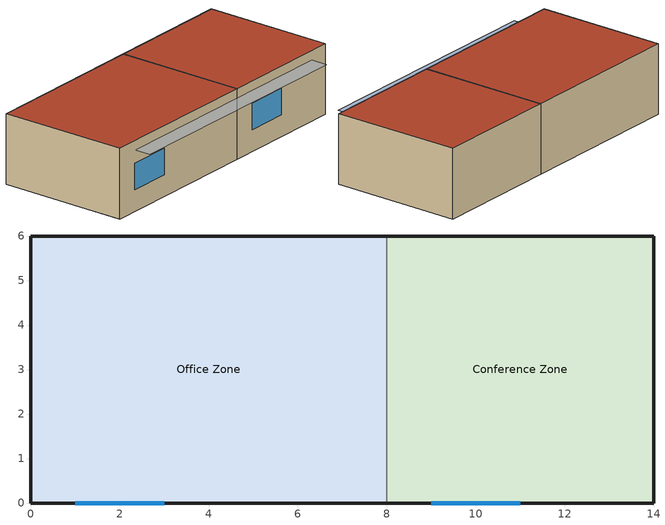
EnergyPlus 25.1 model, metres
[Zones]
Conference Zone
 floor ground (Generic Opaque Construction): 8,0 14,0 14,6 8,6 z0
 wall outside (Generic Opaque Construction): 8,0 14,0 14,6 8,6 z0:3.2
 wall to Office Zone (Generic Opaque Construction): 8,6 8,0 z0:3.2
 window (Generic Window Construction): 9,0 11,0 z1:2.2
 roof outside (Generic Opaque Construction): 8,6 14,6 14,0 8,0 z3.2
Office Zone
 floor ground (Generic Opaque Construction): 0,0 8,0 8,6 0,6 z0
 wall outside (Generic Opaque Construction): 8,6 0,6 0,0 8,0 z0:3.2
 window (Generic Window Construction): 1,0 3,0 z1:2.2
 roof outside (Generic Opaque Construction): 0,6 8,6 8,0 0,0 z3.2
shading: 1,-0.8 13,-0.8 13,0 1,0 z2.8
[Building]
Building 1
[Material]
Generic Medium Opaque Material: Roughness=MediumRough; Thickness {m}=0.2; Conductivity {W/m-K}=0.12; Density {kg/m3}=800; Specific Heat {J/kg-K}=1000; Thermal Absorptance=0.9; Solar Absorptance=0.7; Visible Absorptance=0.7
[WindowMaterial:SimpleGlazingSystem]
Generic Simple Glazing: U-Factor {W/m2-K}=2.7; Solar Heat Gain Coefficient=0.45
[Construction]
Generic Opaque Construction: Generic Medium Opaque Material
Generic Window Construction: Generic Simple Glazing
[Zone] Multiplier=1; Part of Total Floor Area=Yes
Conference Zone; Office Zone
[Space]
Name | Zone
Conference | Conference Zone
Office | Office Zone
[Lights] Design Level Calculation Method=Watts/Area; Watts per Floor Area {W/m2}=8; Fraction Replaceable=1
Name | Zone or ZoneList or Space or SpaceList | Schedule
Conference Lights | Conference | Conference Occupied Schedule
Office Lights | Office | Office Occupied Schedule
[People] Number of People Calculation Method=People/Area; People per Floor Area {person/m2}=0.05; Fraction Radiant=0.3; Activity Level Schedule=Default Activity Level
Name | Zone or ZoneList or Space or SpaceList | Number of People Schedule
Conference People | Conference | Conference Occupied Schedule
Office People | Office | Office Occupied Schedule
[ElectricEquipment] Design Level Calculation Method=Watts/Area; Watts per Floor Area {W/m2}=6
Name | Zone or ZoneList or Space or SpaceList | Schedule
Conference Equipment | Conference | Conference Occupied Schedule
Office Equipment | Office | Office Occupied Schedule
[ZoneControl:Thermostat] Temperature Difference Between Cutout And Setpoint {deltaC}=0
Name | Zone or ZoneList | Control Type Schedule | Control 1
Conference Zone Thermostat | Conference Zone | Conference Zone Thermostat Schedule | Conference Thermostat
Office Zone Thermostat | Office Zone | Office Zone Thermostat Schedule | Office Thermostat
[ThermostatSetpoint:DualSetpoint]
Name | Heating Setpoint Temperature Schedule | Cooling Setpoint Temperature Schedule
Conference Thermostat | Conference Heating Setpoint | Conference Cooling Setpoint
Office Thermostat | Office Heating Setpoint | Office Cooling Setpoint
[Zone equipment]
Conference Zone: Conference Ideal Loads
Office Zone: Office Ideal Loads
[Schedule:Day:Interval]
Schedule Day 6; Schedule Day 3: No, 08:00, 0, 18:00, 1, 24:00, 0
Schedule Day 4; Schedule Day 1: No, 24:00, 21
Schedule Day 5; Schedule Day 2: No, 24:00, 24
[Schedule:Week:Daily]
Conference Occupied Schedule Week Rule - Jan1-Dec31: Schedule Day 6, Schedule Day 6, Schedule Day 6, Schedule Day 6, Schedule Day 6, Schedule Day 6, Schedule Day 6, Schedule Day 6, Schedule Day 6, Schedule Day 6, Schedule Day 6, Schedule Day 6
Conference Heating Setpoint Week Rule - Jan1-Dec31: Schedule Day 4, Schedule Day 4, Schedule Day 4, Schedule Day 4, Schedule Day 4, Schedule Day 4, Schedule Day 4, Schedule Day 4, Schedule Day 4, Schedule Day 4, Schedule Day 4, Schedule Day 4
Conference Cooling Setpoint Week Rule - Jan1-Dec31: Schedule Day 5, Schedule Day 5, Schedule Day 5, Schedule Day 5, Schedule Day 5, Schedule Day 5, Schedule Day 5, Schedule Day 5, Schedule Day 5, Schedule Day 5, Schedule Day 5, Schedule Day 5
Office Occupied Schedule Week Rule - Jan1-Dec31: Schedule Day 3, Schedule Day 3, Schedule Day 3, Schedule Day 3, Schedule Day 3, Schedule Day 3, Schedule Day 3, Schedule Day 3, Schedule Day 3, Schedule Day 3, Schedule Day 3, Schedule Day 3
Office Heating Setpoint Week Rule - Jan1-Dec31: Schedule Day 1, Schedule Day 1, Schedule Day 1, Schedule Day 1, Schedule Day 1, Schedule Day 1, Schedule Day 1, Schedule Day 1, Schedule Day 1, Schedule Day 1, Schedule Day 1, Schedule Day 1
Office Cooling Setpoint Week Rule - Jan1-Dec31: Schedule Day 2, Schedule Day 2, Schedule Day 2, Schedule Day 2, Schedule Day 2, Schedule Day 2, Schedule Day 2, Schedule Day 2, Schedule Day 2, Schedule Day 2, Schedule Day 2, Schedule Day 2
[Schedule:Year]
Conference Occupied Schedule: Conference Occupied Schedule Week Rule - Jan1-Dec31, 1, 1, 12, 31
Conference Heating Setpoint: Conference Heating Setpoint Week Rule - Jan1-Dec31, 1, 1, 12, 31
Conference Cooling Setpoint: Conference Cooling Setpoint Week Rule - Jan1-Dec31, 1, 1, 12, 31
Office Occupied Schedule: Office Occupied Schedule Week Rule - Jan1-Dec31, 1, 1, 12, 31
Office Heating Setpoint: Office Heating Setpoint Week Rule - Jan1-Dec31, 1, 1, 12, 31
Office Cooling Setpoint: Office Cooling Setpoint Week Rule - Jan1-Dec31, 1, 1, 12, 31
[Schedule:Constant]
Default Activity Level: Hourly Value=120
[Schedule:Compact]
Conference Zone Thermostat Schedule; Office Zone Thermostat Schedule: Through: 12/31, For: AllDays, Until: 24:00, 4
